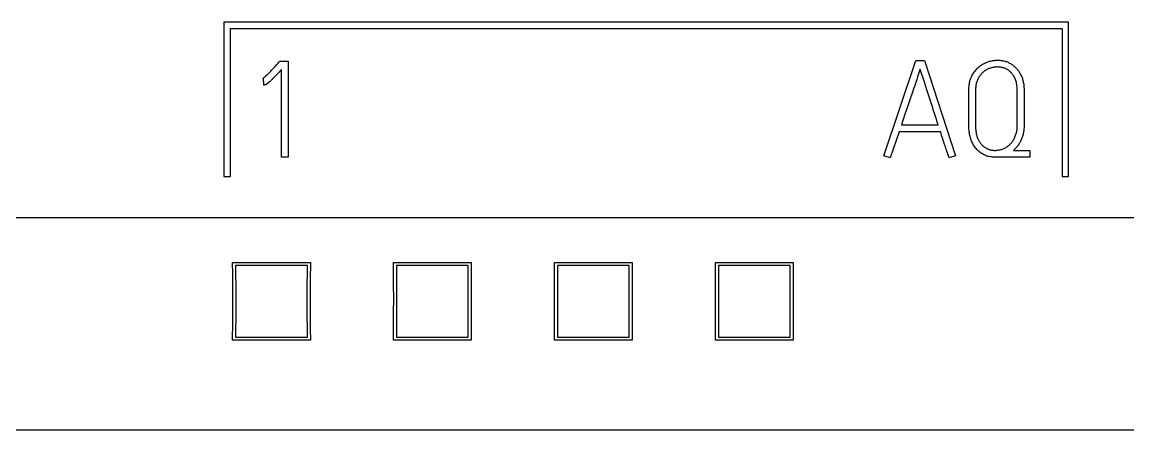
# Model space of a CAD drawing. Header units: inches. Extents: x 9000 to 22395, y 8106 to 17135.
# Drawn here: x 10536.5 to 10574.66, y 8372.76 to 8386.84 of the extents above; entities that cross this region are included whole.
import ezdxf

# ---------------------------------------------------------------- set-up
doc = ezdxf.new("R2010")
doc.units = ezdxf.units.IN
doc.header["$MEASUREMENT"] = 0
doc.layers.add('20000_FRONT_O', color=7, linetype='Continuous')
doc.layers.add('20500_FRONT_O_LABELING', color=7, linetype='Continuous')

msp = doc.modelspace()

# ---------------------------------------------------------------- linework, layer by layer
at = {"layer": '20000_FRONT_O', "linetype": 'Continuous'}
for p, q in [((10543.464, 8386.841), (10543.464, 8381.508)), ((10572.614, 8386.841), (10543.464, 8386.841)), ((10543.686, 8381.508), (10543.686, 8386.618)), ((10543.686, 8386.618), (10572.391, 8386.618)), ((10572.391, 8386.618), (10572.391, 8381.508)), ((10572.614, 8381.508), (10572.614, 8386.841)), ((10543.464, 8381.508), (10543.686, 8381.508)), ((10572.391, 8381.508), (10572.614, 8381.508)), ((10595.872, 8380.079), (10505.667, 8380.079)), ((10543.764, 8378.149), (10543.763, 8378.541)), ((10543.763, 8378.541), (10546.445, 8378.541)), ((10546.445, 8378.541), (10546.445, 8378.43)), ((10549.319, 8378.149), (10549.317, 8378.541)), ((10549.317, 8378.541), (10552, 8378.541)), ((10552, 8378.541), (10551.999, 8378.43)), ((10554.873, 8378.149), (10554.872, 8378.541)), ((10554.872, 8378.541), (10557.554, 8378.541)), ((10557.554, 8378.541), (10557.554, 8378.43)), ((10560.428, 8378.149), (10560.426, 8378.541)), ((10560.426, 8378.541), (10563.109, 8378.541)), ((10563.109, 8378.541), (10563.108, 8378.43)), ((10543.766, 8377.751), (10543.764, 8378.149)), ((10543.865, 8378.437), (10543.866, 8378.235)), ((10546.343, 8378.437), (10543.865, 8378.437)), ((10546.34, 8377.825), (10546.341, 8378.134)), ((10546.445, 8378.43), (10546.443, 8378.035)), ((10549.32, 8377.751), (10549.319, 8378.149)), ((10549.42, 8378.437), (10549.421, 8378.235)), ((10551.897, 8378.437), (10549.42, 8378.437)), ((10551.895, 8377.825), (10551.896, 8378.134)), ((10551.999, 8378.43), (10551.998, 8378.035)), ((10554.875, 8377.751), (10554.873, 8378.149)), ((10554.974, 8378.437), (10554.975, 8378.235)), ((10557.452, 8378.437), (10554.974, 8378.437)), ((10557.449, 8377.825), (10557.45, 8378.134)), ((10557.554, 8378.43), (10557.552, 8378.035)), ((10560.429, 8377.751), (10560.428, 8378.149)), ((10560.529, 8378.437), (10560.53, 8378.235)), ((10563.006, 8378.437), (10560.529, 8378.437)), ((10563.004, 8377.825), (10563.005, 8378.134)), ((10563.108, 8378.43), (10563.107, 8378.035)), ((10543.766, 8377.289), (10543.766, 8377.751)), ((10546.443, 8378.035), (10546.442, 8377.574)), ((10549.321, 8377.289), (10549.32, 8377.751)), ((10551.998, 8378.035), (10551.997, 8377.574)), ((10554.875, 8377.289), (10554.875, 8377.751)), ((10557.552, 8378.035), (10557.551, 8377.574)), ((10560.43, 8377.289), (10560.429, 8377.751)), ((10563.107, 8378.035), (10563.106, 8377.574)), ((10546.442, 8377.574), (10546.442, 8377.11)), ((10551.997, 8377.574), (10551.996, 8377.11)), ((10557.551, 8377.574), (10557.551, 8377.11)), ((10563.106, 8377.574), (10563.105, 8377.11)), ((10543.766, 8376.825), (10543.766, 8377.289)), ((10546.442, 8377.11), (10546.442, 8376.648)), ((10549.32, 8376.825), (10549.321, 8377.289)), ((10551.996, 8377.11), (10551.997, 8376.648)), ((10554.875, 8376.825), (10554.875, 8377.289)), ((10557.551, 8377.11), (10557.551, 8376.648)), ((10560.429, 8376.825), (10560.43, 8377.289)), ((10563.105, 8377.11), (10563.106, 8376.648)), ((10543.765, 8376.364), (10543.766, 8376.825)), ((10546.442, 8376.648), (10546.444, 8376.25)), ((10549.319, 8376.364), (10549.32, 8376.825)), ((10551.997, 8376.648), (10551.998, 8376.25)), ((10554.874, 8376.364), (10554.875, 8376.825)), ((10557.551, 8376.648), (10557.553, 8376.25)), ((10560.428, 8376.364), (10560.429, 8376.825)), ((10563.106, 8376.648), (10563.107, 8376.25)), ((10543.763, 8375.969), (10543.765, 8376.364)), ((10543.868, 8376.574), (10543.867, 8376.265)), ((10546.444, 8376.25), (10546.445, 8375.858)), ((10549.318, 8375.969), (10549.319, 8376.364)), ((10549.422, 8376.574), (10549.421, 8376.265)), ((10551.998, 8376.25), (10552, 8375.858)), ((10554.872, 8375.969), (10554.874, 8376.364)), ((10554.977, 8376.574), (10554.976, 8376.265)), ((10557.553, 8376.25), (10557.554, 8375.858)), ((10560.427, 8375.969), (10560.428, 8376.364)), ((10560.531, 8376.574), (10560.53, 8376.265)), ((10563.107, 8376.25), (10563.109, 8375.858)), ((10543.763, 8375.858), (10543.763, 8375.969)), ((10546.445, 8375.858), (10543.763, 8375.858)), ((10543.865, 8375.962), (10546.343, 8375.962)), ((10546.343, 8375.962), (10546.342, 8376.164)), ((10549.317, 8375.858), (10549.318, 8375.969)), ((10552, 8375.858), (10549.317, 8375.858)), ((10549.42, 8375.962), (10551.897, 8375.962)), ((10551.897, 8375.962), (10551.896, 8376.164)), ((10554.872, 8375.858), (10554.872, 8375.969)), ((10557.554, 8375.858), (10554.872, 8375.858)), ((10554.974, 8375.962), (10557.452, 8375.962)), ((10557.452, 8375.962), (10557.451, 8376.164)), ((10560.426, 8375.858), (10560.427, 8375.969)), ((10563.109, 8375.858), (10560.426, 8375.858)), ((10560.529, 8375.962), (10563.006, 8375.962)), ((10563.006, 8375.962), (10563.005, 8376.164)), ((10505.667, 8372.756), (10595.872, 8372.756))]:
    msp.add_line(p, q, dxfattribs=at)
for points in [[(10543.866, 8378.235), (10543.867, 8378.032), (10543.868, 8377.825), (10543.868, 8377.618), (10543.868, 8377.409), (10543.869, 8377.2), (10543.868, 8376.99), (10543.868, 8376.781), (10543.868, 8376.574)], [(10546.341, 8378.134), (10546.342, 8378.336), (10546.343, 8378.437)], [(10549.421, 8378.235), (10549.422, 8378.032), (10549.422, 8377.825), (10549.423, 8377.618), (10549.423, 8377.409), (10549.423, 8377.2), (10549.423, 8376.99), (10549.423, 8376.781), (10549.422, 8376.574)], [(10551.896, 8378.134), (10551.897, 8378.336), (10551.897, 8378.437)], [(10554.975, 8378.235), (10554.976, 8378.032), (10554.977, 8377.825), (10554.977, 8377.618), (10554.977, 8377.409), (10554.978, 8377.2), (10554.977, 8376.99), (10554.977, 8376.781), (10554.977, 8376.574)], [(10557.45, 8378.134), (10557.451, 8378.336), (10557.452, 8378.437)], [(10560.53, 8378.235), (10560.531, 8378.032), (10560.531, 8377.825), (10560.532, 8377.618), (10560.532, 8377.409), (10560.532, 8377.2), (10560.532, 8376.99), (10560.532, 8376.781), (10560.531, 8376.574)], [(10563.005, 8378.134), (10563.006, 8378.336), (10563.006, 8378.437)], [(10546.342, 8376.164), (10546.341, 8376.368), (10546.34, 8376.574), (10546.34, 8376.781), (10546.34, 8376.99), (10546.339, 8377.2), (10546.34, 8377.409), (10546.34, 8377.618), (10546.34, 8377.825)], [(10551.896, 8376.164), (10551.895, 8376.368), (10551.895, 8376.574), (10551.894, 8376.781), (10551.894, 8376.99), (10551.894, 8377.2), (10551.894, 8377.409), (10551.894, 8377.618), (10551.895, 8377.825)], [(10557.451, 8376.164), (10557.45, 8376.368), (10557.449, 8376.574), (10557.449, 8376.781), (10557.449, 8376.99), (10557.448, 8377.2), (10557.449, 8377.409), (10557.449, 8377.618), (10557.449, 8377.825)], [(10563.005, 8376.164), (10563.004, 8376.368), (10563.004, 8376.574), (10563.003, 8376.781), (10563.003, 8376.99), (10563.003, 8377.2), (10563.003, 8377.409), (10563.003, 8377.618), (10563.004, 8377.825)], [(10543.867, 8376.265), (10543.866, 8376.063), (10543.865, 8375.962)], [(10549.421, 8376.265), (10549.42, 8376.063), (10549.42, 8375.962)], [(10554.976, 8376.265), (10554.975, 8376.063), (10554.974, 8375.962)], [(10560.53, 8376.265), (10560.529, 8376.063), (10560.529, 8375.962)]]:
    msp.add_lwpolyline(points, dxfattribs=at)
at = {"layer": '20500_FRONT_O_LABELING', "linetype": 'Continuous'}
for p, q in [((10545.356, 8385.452), (10545.389, 8385.489)), ((10545.389, 8385.489), (10545.68, 8385.489)), ((10545.68, 8385.489), (10545.68, 8382.17)), ((10566.237, 8382.226), (10567.341, 8385.512)), ((10567.341, 8385.512), (10567.637, 8385.512)), ((10567.637, 8385.512), (10568.715, 8382.226)), ((10545.008, 8385.077), (10545.03, 8385.101)), ((10545.03, 8385.101), (10545.054, 8385.124)), ((10545.054, 8385.124), (10545.077, 8385.149)), ((10545.077, 8385.149), (10545.113, 8385.187)), ((10545.113, 8385.187), (10545.151, 8385.228)), ((10545.151, 8385.228), (10545.229, 8385.312)), ((10545.229, 8385.312), (10545.281, 8385.368)), ((10545.262, 8385.003), (10545.23, 8384.971)), ((10545.295, 8385.038), (10545.262, 8385.003)), ((10545.331, 8385.076), (10545.295, 8385.038)), ((10545.368, 8385.116), (10545.331, 8385.076)), ((10545.408, 8385.158), (10545.368, 8385.116)), ((10545.449, 8385.203), (10545.408, 8385.158)), ((10545.449, 8382.17), (10545.449, 8385.203)), ((10567.458, 8385.121), (10567.401, 8384.949)), ((10567.49, 8385.216), (10567.458, 8385.121)), ((10567.507, 8385.164), (10567.49, 8385.216)), ((10567.551, 8385.026), (10567.507, 8385.164)), ((10544.83, 8384.902), (10544.802, 8384.893)), ((10544.844, 8384.667), (10544.83, 8384.902)), ((10545.051, 8384.794), (10545.038, 8384.782)), ((10545.064, 8384.806), (10545.051, 8384.794)), ((10545.078, 8384.819), (10545.064, 8384.806)), ((10545.092, 8384.833), (10545.078, 8384.819)), ((10545.107, 8384.848), (10545.092, 8384.833)), ((10545.123, 8384.863), (10545.107, 8384.848)), ((10545.139, 8384.879), (10545.123, 8384.863)), ((10545.156, 8384.895), (10545.139, 8384.879)), ((10545.173, 8384.912), (10545.156, 8384.895)), ((10545.201, 8384.94), (10545.173, 8384.912)), ((10545.23, 8384.971), (10545.201, 8384.94)), ((10567.302, 8384.652), (10567.263, 8384.538)), ((10567.337, 8384.758), (10567.302, 8384.652)), ((10567.371, 8384.857), (10567.337, 8384.758)), ((10567.401, 8384.949), (10567.371, 8384.857)), ((10567.635, 8384.762), (10567.591, 8384.901)), ((10567.671, 8384.648), (10567.635, 8384.762)), ((10567.697, 8384.568), (10567.671, 8384.648)), ((10567.222, 8384.417), (10567.12, 8384.117)), ((10567.263, 8384.538), (10567.222, 8384.417)), ((10567.923, 8383.878), (10567.697, 8384.568)), ((10569.403, 8384.454), (10569.403, 8383.238)), ((10567.12, 8384.117), (10567.027, 8383.841)), ((10566.964, 8383.655), (10566.842, 8383.289)), ((10567.027, 8383.841), (10566.964, 8383.655)), ((10566.842, 8383.289), (10568.114, 8383.289)), ((10566.764, 8383.053), (10566.459, 8382.152)), ((10568.192, 8383.053), (10566.764, 8383.053)), ((10568.212, 8382.989), (10568.192, 8383.053)), ((10568.232, 8382.927), (10568.212, 8382.989)), ((10568.251, 8382.866), (10568.232, 8382.927)), ((10568.27, 8382.807), (10568.251, 8382.866)), ((10568.288, 8382.75), (10568.27, 8382.807)), ((10568.306, 8382.695), (10568.288, 8382.75)), ((10568.332, 8382.616), (10568.306, 8382.695)), ((10568.349, 8382.566), (10568.332, 8382.616)), ((10568.365, 8382.519), (10568.349, 8382.566)), ((10568.38, 8382.474), (10568.365, 8382.519)), ((10568.395, 8382.431), (10568.38, 8382.474)), ((10568.416, 8382.371), (10568.395, 8382.431)), ((10568.429, 8382.332), (10568.416, 8382.371)), ((10568.442, 8382.294), (10568.429, 8382.332)), ((10570.707, 8382.41), (10571.28, 8382.41)), ((10571.28, 8382.41), (10571.28, 8382.175)), ((10545.68, 8382.17), (10545.449, 8382.17)), ((10566.459, 8382.152), (10566.237, 8382.226)), ((10568.454, 8382.257), (10568.442, 8382.294)), ((10568.466, 8382.221), (10568.454, 8382.257)), ((10568.478, 8382.186), (10568.466, 8382.221)), ((10568.488, 8382.152), (10568.478, 8382.186)), ((10568.715, 8382.226), (10568.488, 8382.152))]:
    msp.add_line(p, q, dxfattribs=at)
for points in [[(10545.281, 8385.368), (10545.306, 8385.396), (10545.332, 8385.424), (10545.356, 8385.452)], [(10569.172, 8383.238), (10569.172, 8384.445), (10569.173, 8384.538), (10569.175, 8384.583), (10569.178, 8384.627), (10569.183, 8384.671), (10569.19, 8384.713), (10569.197, 8384.754), (10569.207, 8384.794), (10569.218, 8384.833), (10569.23, 8384.872), (10569.244, 8384.909), (10569.259, 8384.945), (10569.276, 8384.98), (10569.293, 8385.014), (10569.312, 8385.046), (10569.331, 8385.078), (10569.351, 8385.109), (10569.373, 8385.139), (10569.395, 8385.167), (10569.418, 8385.195), (10569.442, 8385.221), (10569.468, 8385.246), (10569.494, 8385.271), (10569.52, 8385.294), (10569.548, 8385.316), (10569.576, 8385.337), (10569.604, 8385.357), (10569.633, 8385.376), (10569.663, 8385.394), (10569.694, 8385.41), (10569.725, 8385.426), (10569.756, 8385.441), (10569.788, 8385.454), (10569.821, 8385.466), (10569.854, 8385.478), (10569.887, 8385.488), (10569.92, 8385.496), (10569.953, 8385.504), (10569.986, 8385.511), (10570.019, 8385.516), (10570.053, 8385.52), (10570.086, 8385.523), (10570.12, 8385.525), (10570.153, 8385.526), (10570.187, 8385.525), (10570.22, 8385.524), (10570.253, 8385.521), (10570.285, 8385.518), (10570.316, 8385.513), (10570.347, 8385.507), (10570.378, 8385.501), (10570.408, 8385.493), (10570.438, 8385.484), (10570.467, 8385.474), (10570.496, 8385.463), (10570.524, 8385.451), (10570.552, 8385.438), (10570.579, 8385.424), (10570.606, 8385.41), (10570.632, 8385.394), (10570.657, 8385.378), (10570.682, 8385.361), (10570.706, 8385.343), (10570.729, 8385.324), (10570.752, 8385.305), (10570.774, 8385.284), (10570.795, 8385.263), (10570.816, 8385.241), (10570.836, 8385.218), (10570.855, 8385.195), (10570.873, 8385.171), (10570.891, 8385.146), (10570.908, 8385.12), (10570.924, 8385.094), (10570.94, 8385.067), (10570.955, 8385.04), (10570.969, 8385.011), (10570.982, 8384.982), (10570.994, 8384.953), (10571.006, 8384.922), (10571.017, 8384.891), (10571.027, 8384.859), (10571.036, 8384.827), (10571.044, 8384.794), (10571.051, 8384.761), (10571.058, 8384.727), (10571.063, 8384.692), (10571.068, 8384.657), (10571.071, 8384.622), (10571.074, 8384.585), (10571.075, 8384.549), (10571.076, 8384.512)], [(10544.802, 8384.893), (10544.806, 8384.895), (10544.81, 8384.898), (10544.814, 8384.901), (10544.819, 8384.904), (10544.824, 8384.908), (10544.83, 8384.913), (10544.836, 8384.917), (10544.842, 8384.923), (10544.849, 8384.928), (10544.856, 8384.934), (10544.863, 8384.941), (10544.871, 8384.948), (10544.88, 8384.955), (10544.888, 8384.963), (10544.897, 8384.971), (10544.907, 8384.979), (10544.916, 8384.988), (10544.925, 8384.996), (10544.935, 8385.006), (10544.945, 8385.015), (10544.955, 8385.025), (10544.965, 8385.035), (10544.976, 8385.045), (10544.986, 8385.055), (10545.008, 8385.077)], [(10567.591, 8384.901), (10567.568, 8384.973), (10567.551, 8385.026)], [(10570.654, 8385.071), (10570.638, 8385.088), (10570.622, 8385.105), (10570.605, 8385.121), (10570.588, 8385.136), (10570.571, 8385.151), (10570.552, 8385.165), (10570.534, 8385.178), (10570.514, 8385.191), (10570.495, 8385.203), (10570.474, 8385.214), (10570.453, 8385.225), (10570.432, 8385.235), (10570.41, 8385.244), (10570.388, 8385.252), (10570.365, 8385.26), (10570.342, 8385.266), (10570.319, 8385.272), (10570.295, 8385.277), (10570.271, 8385.282), (10570.247, 8385.285), (10570.222, 8385.287), (10570.197, 8385.289), (10570.171, 8385.29), (10570.145, 8385.29), (10570.119, 8385.289), (10570.094, 8385.288), (10570.068, 8385.285), (10570.042, 8385.281), (10570.017, 8385.277), (10569.991, 8385.272), (10569.966, 8385.266), (10569.94, 8385.259), (10569.915, 8385.251), (10569.889, 8385.242), (10569.864, 8385.233), (10569.84, 8385.222), (10569.815, 8385.211), (10569.792, 8385.199), (10569.769, 8385.186), (10569.746, 8385.172), (10569.724, 8385.158), (10569.703, 8385.142), (10569.682, 8385.126), (10569.661, 8385.109), (10569.641, 8385.091), (10569.621, 8385.072), (10569.603, 8385.053), (10569.585, 8385.032), (10569.567, 8385.011), (10569.551, 8384.989), (10569.535, 8384.966), (10569.52, 8384.942), (10569.505, 8384.917), (10569.492, 8384.892), (10569.479, 8384.865), (10569.467, 8384.838), (10569.455, 8384.81), (10569.445, 8384.782), (10569.436, 8384.752), (10569.428, 8384.722), (10569.421, 8384.691), (10569.416, 8384.66), (10569.411, 8384.627), (10569.407, 8384.594), (10569.405, 8384.56), (10569.403, 8384.525), (10569.403, 8384.454)], [(10570.841, 8383.323), (10570.841, 8384.495), (10570.84, 8384.534), (10570.838, 8384.572), (10570.836, 8384.609), (10570.831, 8384.646), (10570.826, 8384.682), (10570.82, 8384.717), (10570.812, 8384.752), (10570.803, 8384.786), (10570.793, 8384.819), (10570.781, 8384.851), (10570.769, 8384.882), (10570.756, 8384.912), (10570.741, 8384.941), (10570.726, 8384.969), (10570.709, 8384.996), (10570.692, 8385.022), (10570.673, 8385.047), (10570.654, 8385.071)], [(10544.892, 8384.675), (10544.891, 8384.675), (10544.889, 8384.675), (10544.888, 8384.674), (10544.887, 8384.674), (10544.886, 8384.674), (10544.885, 8384.673), (10544.884, 8384.673), (10544.882, 8384.673), (10544.881, 8384.672), (10544.88, 8384.672), (10544.879, 8384.672), (10544.878, 8384.671), (10544.877, 8384.671), (10544.876, 8384.671), (10544.875, 8384.671), (10544.873, 8384.67), (10544.872, 8384.67), (10544.871, 8384.67), (10544.87, 8384.67), (10544.869, 8384.669), (10544.868, 8384.669), (10544.867, 8384.669), (10544.866, 8384.669), (10544.865, 8384.669), (10544.864, 8384.668), (10544.863, 8384.668), (10544.862, 8384.668), (10544.861, 8384.668), (10544.86, 8384.668), (10544.859, 8384.668), (10544.858, 8384.668), (10544.857, 8384.667), (10544.856, 8384.667), (10544.856, 8384.667), (10544.855, 8384.667), (10544.854, 8384.667), (10544.853, 8384.667), (10544.852, 8384.667), (10544.851, 8384.667), (10544.85, 8384.667), (10544.849, 8384.667), (10544.849, 8384.667), (10544.848, 8384.667), (10544.847, 8384.667), (10544.846, 8384.667), (10544.845, 8384.667), (10544.845, 8384.667), (10544.844, 8384.667)], [(10545.038, 8384.782), (10545.025, 8384.771), (10545.019, 8384.766), (10545.014, 8384.761), (10545.008, 8384.756), (10545.002, 8384.751), (10544.997, 8384.746), (10544.992, 8384.742), (10544.986, 8384.737), (10544.981, 8384.733), (10544.977, 8384.729), (10544.972, 8384.725), (10544.967, 8384.722), (10544.962, 8384.718), (10544.958, 8384.715), (10544.953, 8384.711), (10544.949, 8384.708), (10544.945, 8384.705), (10544.941, 8384.702), (10544.937, 8384.699), (10544.933, 8384.697), (10544.929, 8384.694), (10544.925, 8384.692), (10544.922, 8384.69), (10544.918, 8384.688), (10544.915, 8384.686), (10544.912, 8384.684), (10544.909, 8384.682), (10544.905, 8384.681), (10544.903, 8384.679), (10544.9, 8384.678), (10544.897, 8384.677), (10544.894, 8384.676), (10544.892, 8384.675)], [(10571.076, 8384.512), (10571.076, 8383.307), (10571.076, 8383.232), (10571.075, 8383.196), (10571.073, 8383.159), (10571.07, 8383.124), (10571.066, 8383.089), (10571.061, 8383.055), (10571.056, 8383.021), (10571.049, 8382.989), (10571.042, 8382.956), (10571.034, 8382.925), (10571.025, 8382.894), (10571.015, 8382.863), (10571.004, 8382.833), (10570.992, 8382.804), (10570.98, 8382.776), (10570.966, 8382.748), (10570.953, 8382.721), (10570.938, 8382.694), (10570.923, 8382.668), (10570.908, 8382.643), (10570.892, 8382.619), (10570.876, 8382.595), (10570.859, 8382.572), (10570.841, 8382.549), (10570.824, 8382.527), (10570.805, 8382.506), (10570.787, 8382.486), (10570.767, 8382.466), (10570.748, 8382.447), (10570.727, 8382.428), (10570.707, 8382.41)], [(10568.114, 8383.289), (10568.083, 8383.385), (10568.052, 8383.483), (10568.02, 8383.58), (10567.988, 8383.679), (10567.956, 8383.778), (10567.923, 8383.878)], [(10571.28, 8382.175), (10570.069, 8382.175), (10570.029, 8382.176), (10569.99, 8382.178), (10569.952, 8382.183), (10569.914, 8382.188), (10569.877, 8382.195), (10569.841, 8382.204), (10569.805, 8382.214), (10569.771, 8382.226), (10569.736, 8382.239), (10569.703, 8382.254), (10569.671, 8382.27), (10569.639, 8382.287), (10569.609, 8382.306), (10569.579, 8382.326), (10569.55, 8382.347), (10569.522, 8382.369), (10569.496, 8382.393), (10569.47, 8382.418), (10569.445, 8382.444), (10569.421, 8382.471), (10569.398, 8382.5), (10569.377, 8382.53), (10569.356, 8382.561), (10569.336, 8382.592), (10569.317, 8382.626), (10569.3, 8382.66), (10569.283, 8382.695), (10569.267, 8382.731), (10569.253, 8382.769), (10569.239, 8382.807), (10569.226, 8382.847), (10569.215, 8382.887), (10569.205, 8382.928), (10569.196, 8382.97), (10569.189, 8383.013), (10569.183, 8383.056), (10569.178, 8383.1), (10569.175, 8383.145), (10569.173, 8383.191), (10569.172, 8383.238)], [(10569.403, 8383.238), (10569.404, 8383.203), (10569.405, 8383.169), (10569.407, 8383.135), (10569.41, 8383.102), (10569.413, 8383.07), (10569.418, 8383.038), (10569.423, 8383.008), (10569.429, 8382.977), (10569.436, 8382.948), (10569.443, 8382.919), (10569.452, 8382.891), (10569.461, 8382.863), (10569.471, 8382.837), (10569.482, 8382.811), (10569.493, 8382.785), (10569.505, 8382.76), (10569.519, 8382.736), (10569.533, 8382.713), (10569.547, 8382.69), (10569.563, 8382.668), (10569.579, 8382.647), (10569.596, 8382.626), (10569.614, 8382.606), (10569.633, 8382.587), (10569.652, 8382.569), (10569.672, 8382.552), (10569.692, 8382.535), (10569.712, 8382.52), (10569.733, 8382.506), (10569.755, 8382.493), (10569.777, 8382.481), (10569.799, 8382.469), (10569.822, 8382.459), (10569.846, 8382.45), (10569.869, 8382.442), (10569.894, 8382.434), (10569.919, 8382.428), (10569.944, 8382.423), (10569.97, 8382.418), (10569.996, 8382.415), (10570.022, 8382.412), (10570.049, 8382.411), (10570.077, 8382.41), (10570.105, 8382.411), (10570.132, 8382.412), (10570.16, 8382.415), (10570.187, 8382.419), (10570.215, 8382.424), (10570.242, 8382.43), (10570.269, 8382.437), (10570.296, 8382.445), (10570.323, 8382.454), (10570.35, 8382.464), (10570.377, 8382.475), (10570.403, 8382.488), (10570.428, 8382.501), (10570.453, 8382.515), (10570.477, 8382.53), (10570.501, 8382.546), (10570.524, 8382.563), (10570.547, 8382.581), (10570.568, 8382.6), (10570.59, 8382.619), (10570.61, 8382.64), (10570.63, 8382.662), (10570.649, 8382.684), (10570.668, 8382.708), (10570.685, 8382.732), (10570.702, 8382.758), (10570.718, 8382.784), (10570.733, 8382.811), (10570.748, 8382.84), (10570.761, 8382.869), (10570.774, 8382.899), (10570.786, 8382.93), (10570.797, 8382.962), (10570.806, 8382.995), (10570.815, 8383.028), (10570.822, 8383.062), (10570.828, 8383.097), (10570.833, 8383.133), (10570.837, 8383.17), (10570.839, 8383.207), (10570.84, 8383.245), (10570.841, 8383.323)]]:
    msp.add_lwpolyline(points, dxfattribs=at)

doc.saveas('drawing.dxf')
